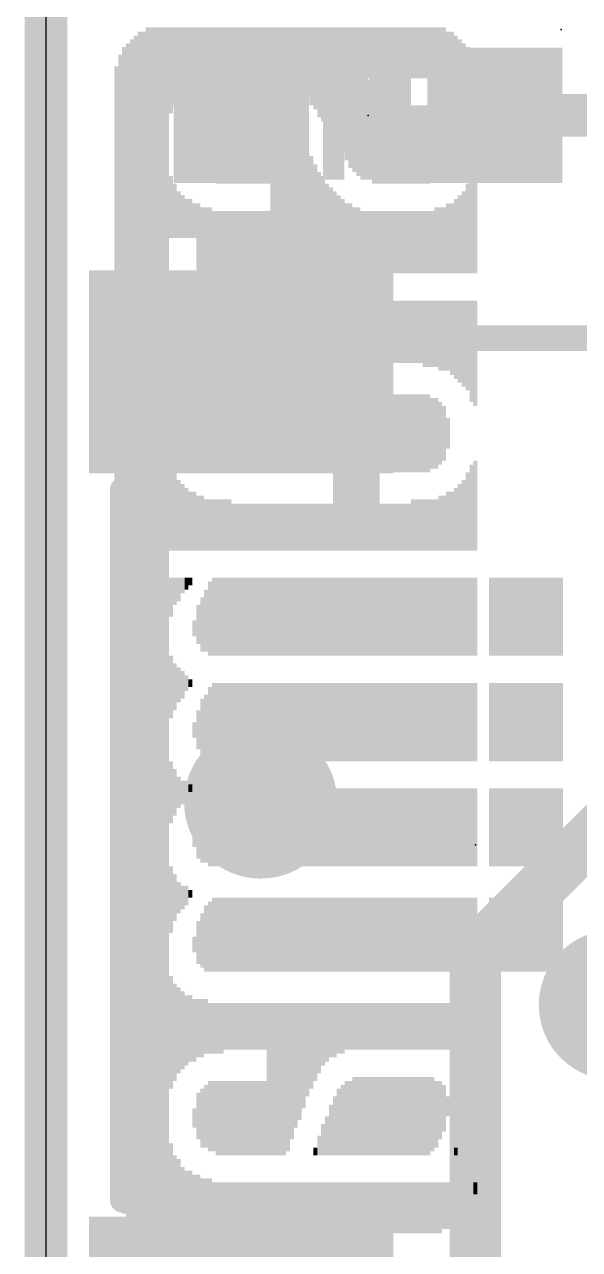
# Model space of a CAD drawing. Extents: x -0.1 to 34.1, y -8.2 to 23.
# Drawn here: x -0.13 to 3.16, y 9.04 to 16.29 of the extents above; entities that cross this region are included whole.
import ezdxf

# ---------------------------------------------------------------- set-up
doc = ezdxf.new("R2010")
doc.units = 0
for name, color, linetype in [('1', 12, 'CONTINUOUS'), ('16', 5, 'CONTINUOUS'), ('18', 110, 'CONTINUOUS'), ('20', 53, 'CONTINUOUS'), ('21', 40, 'CONTINUOUS'), ('22', 6, 'CONTINUOUS'), ('23', 40, 'CONTINUOUS'), ('24', 6, 'CONTINUOUS')]:
    doc.layers.add(name, color=color, linetype=linetype)

# ---------------------------------------------------------------- blocks, each defined once
blk = doc.blocks.new('RECT')
blk.add_solid([(-0.5, -0.5), (0.5, -0.5), (-0.5, 0.5), (0.5, 0.5)])
blk = doc.blocks.new('ROUNDV')
at = {"const_width": 0.5}
blk.add_lwpolyline([(0, -0.25, 1), (0, 0.25, 1), (0, -0.25)], format="xyb", dxfattribs=at)

msp = doc.modelspace()

# ---------------------------------------------------------------- linework, layer by layer
at = {"layer": '1'}
for points, const_width in [([(0, 0), (0, 22.86)], 0.254), ([(2.655, 15.748), (5.2099, 15.748)], 0.254), ([(2.54, 10.795), (3.675, 11.93)], 0.3048), ([(2.54, 7.747), (2.54, 10.795)], 0.3048)]:
    msp.add_lwpolyline(points, dxfattribs=dict(at, const_width=const_width))
for points, const_width in [([(2.655, 15.8115, 1), (2.655, 15.6845)], 0.127), ([(2.6162, 10.795, 1), (2.4638, 10.795)], 0.1524), ([(2.4861, 10.8489, 1), (2.5939, 10.7411)], 0.1524)]:
    msp.add_lwpolyline(points, format="xyb", dxfattribs=dict(at, const_width=const_width))
at = {"layer": '16', "const_width": 0.254}
msp.add_lwpolyline([(0, 0), (0, 22.86)], dxfattribs=at)
at = {"layer": '20'}
msp.add_line((0, 20.32), (0, 2.54), dxfattribs=at)
at = {"layer": '21', "const_width": 0.1524}
for points in [[(2.0828, 16.002), (1.7653, 15.748)], [(2.0828, 15.494), (2.0828, 16.002)], [(1.8923, 15.8496), (2.0828, 15.8496)], [(1.7653, 15.748), (2.0828, 15.494)], [(1.8288, 15.6972), (2.0828, 15.6972)], [(2.0193, 15.5448), (2.0828, 15.5448)], [(2.154, 14.43), (4.754, 14.43)], [(0.454, 13.53), (0.454, 9.33)]]:
    msp.add_lwpolyline(points, dxfattribs=at)
at = {"layer": '21', "const_width": 0.0762}
for points in [[(2.1209, 16.002, 1), (2.0447, 16.002)], [(2.1066, 15.9722, 1), (2.059, 16.0318)], [(1.8923, 15.8877, 1), (1.8923, 15.8115)], [(2.0828, 15.8115, 1), (2.0828, 15.8877)], [(1.7891, 15.7778, 1), (1.7415, 15.7182)], [(1.7415, 15.7778, 1), (1.7891, 15.7182)], [(1.8288, 15.7353, 1), (1.8288, 15.6591)], [(2.0828, 15.6591, 1), (2.0828, 15.7353)], [(2.0193, 15.5829, 1), (2.0193, 15.5067)], [(2.0828, 15.5067, 1), (2.0828, 15.5829)], [(2.0447, 15.494, 1), (2.1209, 15.494)], [(2.059, 15.4642, 1), (2.1066, 15.5238)], [(2.154, 14.4681, 1), (2.154, 14.3919)], [(0.4921, 13.53, 1), (0.4159, 13.53)], [(0.4159, 9.33, 1), (0.4921, 9.33)]]:
    msp.add_lwpolyline(points, format="xyb", dxfattribs=at)
at = {"layer": '23'}
for p in [(1.905, 15.748), (2.54, 11.43)]:
    msp.add_point(p, dxfattribs=at)
at = {"layer": '24'}
msp.add_point((3.048, 16.256), dxfattribs=at)

# ---------------------------------------------------------------- block references
at = {"layer": '1', "xscale": 0.8, "yscale": 0.8, "rotation": 90}
for p in [(1.155, 15.748), (2.655, 15.748)]:
    msp.add_blockref('RECT', p, dxfattribs=at)
at = {"layer": '1', "xscale": 1.8, "yscale": 1.2}
for p in [(1.154, 14.23), (1.154, 8.63)]:
    msp.add_blockref('RECT', p, dxfattribs=at)
at = {"layer": '18'}
for p, xscale, yscale in [((1.27, 11.684), 0.9064, 0.9064), ((1.27, 11.684), 0.9064, 0.9064), ((3.3598, 10.4832), 0.889, 0.889), ((3.3598, 10.4832), 0.889, 0.889)]:
    msp.add_blockref('ROUNDV', p, dxfattribs=dict(at, xscale=xscale, yscale=yscale))
at = {"layer": '21', "xscale": 0.762, "yscale": 0.127, "rotation": 90}
msp.add_blockref('RECT', (1.7018, 15.748), dxfattribs=at)
at = {"layer": '22', "rotation": 270}
for p, xscale, yscale in [((0.5541, 15.5283), 1.43, 0.0231), ((0.5772, 15.5283), 1.43, 0.0231), ((0.6003, 15.541), 1.4554, 0.0231), ((0.6234, 15.541), 1.4554, 0.0231), ((0.6466, 15.541), 1.4554, 0.0231), ((0.6697, 15.541), 1.4554, 0.0231), ((0.6928, 15.541), 1.4554, 0.0231), ((0.7159, 15.541), 1.4554, 0.0231), ((0.739, 16.0147), 0.508, 0.0231), ((0.762, 16.0376), 0.4623, 0.0229), ((0.785, 16.0604), 0.4166, 0.0231), ((0.8081, 16.0719), 0.3937, 0.0231), ((0.8312, 16.0833), 0.3708, 0.0231), ((0.8543, 16.0833), 0.3708, 0.0231), ((0.8774, 16.0947), 0.348, 0.0231), ((0.9006, 16.1061), 0.3251, 0.0231), ((0.9237, 16.1061), 0.3251, 0.0231), ((0.9468, 16.1061), 0.3251, 0.0231), ((0.9699, 16.1176), 0.3023, 0.0231), ((0.993, 16.1176), 0.3023, 0.0231), ((1.016, 16.1176), 0.3023, 0.0229), ((1.039, 16.1176), 0.3023, 0.0231), ((1.0621, 16.1176), 0.3023, 0.0231), ((1.0852, 16.1176), 0.3023, 0.0231), ((1.1083, 16.1176), 0.3023, 0.0231), ((1.1314, 16.1176), 0.3023, 0.0231), ((1.1546, 16.1176), 0.3023, 0.0231), ((1.1777, 16.1176), 0.3023, 0.0231), ((1.2008, 16.1176), 0.3023, 0.0231), ((1.2239, 16.1176), 0.3023, 0.0231), ((1.247, 16.1176), 0.3023, 0.0231), ((1.27, 16.1176), 0.3023, 0.0229), ((1.293, 16.1176), 0.3023, 0.0231), ((1.3161, 16.1176), 0.3023, 0.0231), ((1.3392, 16.1176), 0.3023, 0.0231), ((1.3623, 16.1176), 0.3023, 0.0231), ((1.3854, 16.1061), 0.3251, 0.0231), ((1.4086, 16.1061), 0.3251, 0.0231), ((1.4317, 16.1061), 0.3251, 0.0231), ((1.4548, 16.0947), 0.348, 0.0231), ((1.4779, 16.0833), 0.3708, 0.0231), ((1.501, 16.0833), 0.3708, 0.0231), ((1.524, 16.0719), 0.3937, 0.0229), ((1.547, 16.0604), 0.4166, 0.0231), ((1.5701, 16.0376), 0.4623, 0.0231), ((1.5932, 16.0261), 0.4851, 0.0231), ((1.6163, 16.002), 0.5334, 0.0231), ((1.6394, 15.9906), 0.5563, 0.0231), ((1.6626, 15.9677), 0.602, 0.0231), ((1.6857, 15.9449), 0.6477, 0.0231), ((1.7088, 15.9334), 0.6706, 0.0231), ((1.7319, 15.9106), 0.7163, 0.0231), ((1.755, 15.8991), 0.7391, 0.0231), ((1.778, 15.875), 0.7874, 0.0229), ((1.801, 15.8521), 0.8331, 0.0231), ((1.8241, 15.8407), 0.856, 0.0231), ((1.8472, 15.8293), 0.8788, 0.0231), ((1.8703, 15.8178), 0.9017, 0.0231), ((1.8934, 15.8178), 0.9017, 0.0231), ((1.9166, 16.1176), 0.3023, 0.0231), ((1.9397, 16.1176), 0.3023, 0.0231), ((1.9628, 16.1176), 0.3023, 0.0231), ((1.9859, 16.1176), 0.3023, 0.0231), ((2.009, 16.1176), 0.3023, 0.0231), ((2.032, 16.1176), 0.3023, 0.0229), ((2.055, 16.1176), 0.3023, 0.0231), ((2.0781, 16.1176), 0.3023, 0.0231), ((2.1012, 16.1176), 0.3023, 0.0231), ((2.1243, 16.1176), 0.3023, 0.0231), ((2.1474, 16.1176), 0.3023, 0.0231), ((2.1706, 16.1176), 0.3023, 0.0231), ((2.1937, 16.1176), 0.3023, 0.0231), ((2.2168, 16.1176), 0.3023, 0.0231), ((2.2399, 16.1176), 0.3023, 0.0231), ((2.263, 16.1176), 0.3023, 0.0231), ((2.286, 16.1176), 0.3023, 0.0229), ((2.309, 16.1061), 0.3251, 0.0231), ((2.3321, 16.1061), 0.3251, 0.0231), ((2.3552, 16.1061), 0.3251, 0.0231), ((2.3783, 16.082), 0.3226, 0.0231), ((2.4014, 16.082), 0.3226, 0.0231), ((0.485, 15.494), 1.3614, 0.0231), ((0.508, 15.5054), 1.3843, 0.0229), ((0.531, 15.5169), 1.4072, 0.0231), ((2.4246, 16.0592), 0.3226, 0.0231), ((2.4477, 16.0363), 0.3226, 0.0231), ((2.4708, 16.0134), 0.3226, 0.0231), ((0.4388, 15.4597), 1.2929, 0.0231), ((0.4619, 15.4826), 1.3386, 0.0231), ((2.4939, 15.9791), 0.3454, 0.0231), ((2.517, 15.9334), 0.3454, 0.0231), ((0.4157, 15.4254), 1.2243, 0.0231), ((2.54, 15.8979), 0.3251, 0.0229), ((0.993, 15.5867), 0.4394, 0.0231), ((1.016, 15.5753), 0.4623, 0.0229), ((1.039, 15.5753), 0.4623, 0.0231), ((1.0621, 15.5753), 0.4623, 0.0231), ((1.0852, 15.5753), 0.4623, 0.0231), ((1.1083, 15.5753), 0.4623, 0.0231), ((1.1314, 15.5753), 0.4623, 0.0231), ((1.1546, 15.5753), 0.4623, 0.0231), ((1.1777, 15.5753), 0.4623, 0.0231), ((1.2008, 15.5753), 0.4623, 0.0231), ((1.2239, 15.5753), 0.4623, 0.0231), ((1.247, 15.5753), 0.4623, 0.0231), ((1.27, 15.5753), 0.4623, 0.0229), ((1.293, 15.5753), 0.4623, 0.0231), ((1.3161, 15.5753), 0.4623, 0.0231), ((1.9166, 15.5867), 0.4394, 0.0231), ((1.9397, 15.5753), 0.4623, 0.0231), ((1.9628, 15.5753), 0.4623, 0.0231), ((1.9859, 15.5753), 0.4623, 0.0231), ((2.009, 15.5753), 0.4623, 0.0231), ((2.032, 15.5753), 0.4623, 0.0229), ((2.055, 15.5753), 0.4623, 0.0231), ((2.0781, 15.5753), 0.4623, 0.0231), ((2.1012, 15.5753), 0.4623, 0.0231), ((2.1243, 15.5753), 0.4623, 0.0231), ((2.1474, 15.5753), 0.4623, 0.0231), ((2.1706, 15.5753), 0.4623, 0.0231), ((2.1937, 15.5753), 0.4623, 0.0231), ((2.2168, 15.5753), 0.4623, 0.0231), ((2.2399, 15.5753), 0.4623, 0.0231), ((2.263, 15.5753), 0.4623, 0.0231), ((2.286, 15.5867), 0.4394, 0.0229), ((0.9006, 15.574), 0.3226, 0.0231), ((0.9237, 15.5753), 0.3708, 0.0231), ((0.9468, 15.5753), 0.4166, 0.0231), ((0.9699, 15.5753), 0.4166, 0.0231), ((1.3392, 15.2984), 0.9703, 0.0231), ((1.3623, 15.2984), 0.9703, 0.0231), ((1.3854, 15.287), 0.9474, 0.0231), ((1.4086, 15.2743), 0.922, 0.0231), ((2.309, 15.5753), 0.4166, 0.0231), ((2.3321, 15.5753), 0.3708, 0.0231), ((2.3552, 15.574), 0.3226, 0.0231), ((0.8774, 15.574), 0.1854, 0.0231), ((1.4317, 15.2629), 0.8992, 0.0231), ((1.4548, 15.2514), 0.8763, 0.0231), ((2.3783, 15.574), 0.2311, 0.0231), ((1.4779, 15.2286), 0.8306, 0.0231), ((1.501, 15.2057), 0.7849, 0.0231), ((1.524, 15.1943), 0.762, 0.0229), ((1.547, 15.1714), 0.7163, 0.0231), ((1.5701, 15.16), 0.6934, 0.0231), ((1.5932, 15.1359), 0.6452, 0.0231), ((0.739, 15.2057), 0.3683, 0.0231), ((1.6163, 15.113), 0.5994, 0.0231), ((1.6394, 15.1016), 0.5766, 0.0231), ((2.517, 15.1016), 0.5766, 0.0231), ((2.54, 15.113), 0.5994, 0.0229), ((0.762, 15.1829), 0.3226, 0.0229), ((0.785, 15.16), 0.2769, 0.0231), ((1.6626, 15.0787), 0.5309, 0.0231), ((1.6857, 15.0673), 0.508, 0.0231), ((1.7088, 15.0559), 0.4851, 0.0231), ((2.4708, 15.0559), 0.4851, 0.0231), ((2.4939, 15.0787), 0.5309, 0.0231), ((0.8081, 15.1486), 0.254, 0.0231), ((0.8312, 15.1371), 0.2311, 0.0231), ((0.8543, 15.1371), 0.2311, 0.0231), ((0.8774, 15.1244), 0.2057, 0.0231), ((0.9006, 15.0203), 0.414, 0.0231), ((1.7319, 15.0444), 0.4623, 0.0231), ((1.755, 15.033), 0.4394, 0.0231), ((1.778, 15.0203), 0.414, 0.0229), ((1.801, 15.0203), 0.414, 0.0231), ((2.3783, 15.0203), 0.414, 0.0231), ((2.4014, 15.0203), 0.414, 0.0231), ((2.4246, 15.033), 0.4394, 0.0231), ((2.4477, 15.0444), 0.4623, 0.0231), ((0.9237, 15.0089), 0.3912, 0.0231), ((0.9468, 15.0089), 0.3912, 0.0231), ((0.9699, 15.0089), 0.3912, 0.0231), ((0.993, 14.9974), 0.3683, 0.0231), ((1.016, 14.9974), 0.3683, 0.0229), ((1.039, 14.9974), 0.3683, 0.0231), ((1.0621, 14.9974), 0.3683, 0.0231), ((1.0852, 14.9974), 0.3683, 0.0231), ((1.1083, 14.9974), 0.3683, 0.0231), ((1.1314, 14.9974), 0.3683, 0.0231), ((1.1546, 14.9974), 0.3683, 0.0231), ((1.1777, 14.9974), 0.3683, 0.0231), ((1.2008, 14.9974), 0.3683, 0.0231), ((1.2239, 14.9974), 0.3683, 0.0231), ((1.247, 14.9974), 0.3683, 0.0231), ((1.27, 14.9974), 0.3683, 0.0229), ((1.293, 14.9974), 0.3683, 0.0231), ((1.3161, 14.9974), 0.3683, 0.0231), ((1.8241, 15.0089), 0.3912, 0.0231), ((1.8472, 15.0089), 0.3912, 0.0231), ((1.8703, 14.9974), 0.3683, 0.0231), ((1.8934, 14.9974), 0.3683, 0.0231), ((1.9166, 14.9974), 0.3683, 0.0231), ((1.9397, 14.9974), 0.3683, 0.0231), ((1.9628, 14.9974), 0.3683, 0.0231), ((1.9859, 14.9974), 0.3683, 0.0231), ((2.009, 14.9974), 0.3683, 0.0231), ((2.032, 14.9974), 0.3683, 0.0229), ((2.055, 14.9974), 0.3683, 0.0231), ((2.0781, 14.9974), 0.3683, 0.0231), ((2.1012, 14.9974), 0.3683, 0.0231), ((2.1243, 14.9974), 0.3683, 0.0231), ((2.1474, 14.9974), 0.3683, 0.0231), ((2.1706, 14.9974), 0.3683, 0.0231), ((2.1937, 14.9974), 0.3683, 0.0231), ((2.2168, 14.9974), 0.3683, 0.0231), ((2.2399, 14.9974), 0.3683, 0.0231), ((2.263, 14.9974), 0.3683, 0.0231), ((2.286, 14.9974), 0.3683, 0.0229), ((2.309, 15.0089), 0.3912, 0.0231), ((2.3321, 15.0089), 0.3912, 0.0231), ((2.3552, 15.0089), 0.3912, 0.0231), ((0.4157, 12.0066), 5.2883, 0.0231), ((0.4388, 11.9723), 5.3569, 0.0231), ((0.4619, 11.9494), 5.4026, 0.0231), ((0.485, 11.938), 5.4254, 0.0231), ((0.508, 11.9266), 5.4483, 0.0229), ((0.531, 11.9151), 5.4712, 0.0231), ((0.5541, 11.9151), 5.4712, 0.0231), ((0.5772, 11.9037), 5.494, 0.0231), ((0.6003, 11.9037), 5.494, 0.0231), ((0.6234, 11.891), 5.5194, 0.0231), ((0.6466, 11.891), 5.5194, 0.0231), ((0.6697, 11.891), 5.5194, 0.0231), ((0.6928, 11.891), 5.5194, 0.0231), ((0.7159, 11.891), 5.5194, 0.0231), ((0.9006, 14.4437), 0.414, 0.0231), ((0.9237, 14.4437), 0.414, 0.0231), ((0.9468, 14.4551), 0.3912, 0.0231), ((0.9699, 14.4551), 0.3912, 0.0231), ((0.993, 14.4551), 0.3912, 0.0231), ((1.016, 14.4551), 0.3912, 0.0229), ((1.039, 14.4666), 0.3683, 0.0231), ((1.0621, 14.4666), 0.3683, 0.0231), ((1.0852, 14.4666), 0.3683, 0.0231), ((1.1083, 14.4666), 0.3683, 0.0231), ((1.1314, 14.4666), 0.3683, 0.0231), ((1.1546, 14.4666), 0.3683, 0.0231), ((1.1777, 14.4666), 0.3683, 0.0231), ((1.2008, 14.4666), 0.3683, 0.0231), ((1.2239, 14.4666), 0.3683, 0.0231), ((1.247, 14.4666), 0.3683, 0.0231), ((1.27, 14.4666), 0.3683, 0.0229), ((1.293, 14.4666), 0.3683, 0.0231), ((1.3161, 14.4666), 0.3683, 0.0231), ((1.3392, 14.4666), 0.3683, 0.0231), ((1.3623, 14.4666), 0.3683, 0.0231), ((1.3854, 14.4666), 0.3683, 0.0231), ((1.4086, 14.4666), 0.3683, 0.0231), ((1.4317, 14.4666), 0.3683, 0.0231), ((1.4548, 14.4666), 0.3683, 0.0231), ((1.4779, 14.4666), 0.3683, 0.0231), ((1.501, 14.4666), 0.3683, 0.0231), ((1.524, 14.4666), 0.3683, 0.0229), ((1.547, 14.4666), 0.3683, 0.0231), ((1.5701, 14.4666), 0.3683, 0.0231), ((1.5932, 14.4666), 0.3683, 0.0231), ((1.6163, 14.4666), 0.3683, 0.0231), ((1.6394, 14.4666), 0.3683, 0.0231), ((1.6626, 14.4666), 0.3683, 0.0231), ((1.6857, 14.4666), 0.3683, 0.0231), ((1.7088, 14.4666), 0.3683, 0.0231), ((1.7319, 14.4666), 0.3683, 0.0231), ((1.755, 14.4666), 0.3683, 0.0231), ((1.778, 14.4666), 0.3683, 0.0229), ((1.801, 14.4666), 0.3683, 0.0231), ((1.8241, 14.4666), 0.3683, 0.0231), ((1.8472, 14.4666), 0.3683, 0.0231), ((1.8703, 14.4666), 0.3683, 0.0231), ((1.8934, 14.4666), 0.3683, 0.0231), ((1.9166, 14.4666), 0.3683, 0.0231), ((1.9397, 14.4666), 0.3683, 0.0231), ((1.9628, 14.4666), 0.3683, 0.0231), ((1.9859, 14.4666), 0.3683, 0.0231), ((2.009, 14.4666), 0.3683, 0.0231), ((2.032, 14.4666), 0.3683, 0.0229), ((2.055, 14.4666), 0.3683, 0.0231), ((2.0781, 14.4666), 0.3683, 0.0231), ((2.1012, 14.4666), 0.3683, 0.0231), ((2.1243, 14.4666), 0.3683, 0.0231), ((2.1474, 14.4666), 0.3683, 0.0231), ((2.1706, 14.4666), 0.3683, 0.0231), ((2.1937, 14.4666), 0.3683, 0.0231), ((2.2168, 14.4666), 0.3683, 0.0231), ((2.2399, 14.4551), 0.3912, 0.0231), ((2.263, 14.4551), 0.3912, 0.0231), ((2.286, 14.4551), 0.3912, 0.0229), ((2.309, 14.4551), 0.3912, 0.0231), ((2.3321, 14.4437), 0.414, 0.0231), ((2.3552, 14.4437), 0.414, 0.0231), ((2.3783, 14.4437), 0.414, 0.0231), ((2.4014, 14.431), 0.4394, 0.0231), ((2.4246, 14.4196), 0.4623, 0.0231), ((2.4477, 14.4082), 0.4851, 0.0231), ((2.4708, 14.3967), 0.508, 0.0231), ((2.4939, 14.3853), 0.5309, 0.0231), ((2.517, 14.351), 0.5994, 0.0231), ((2.54, 14.3396), 0.6223, 0.0229), ((0.739, 14.2469), 0.3912, 0.0231), ((0.762, 14.2697), 0.3454, 0.0229), ((0.785, 14.2926), 0.2997, 0.0231), ((0.8081, 14.304), 0.2769, 0.0231), ((0.8312, 14.3154), 0.254, 0.0231), ((0.8543, 14.3269), 0.2311, 0.0231), ((0.8774, 14.3269), 0.2311, 0.0231), ((0.9468, 13.8659), 0.4166, 0.0231), ((0.9699, 13.8659), 0.4166, 0.0231), ((0.993, 13.8773), 0.4394, 0.0231), ((1.016, 13.8659), 0.4623, 0.0229), ((1.039, 13.8659), 0.4623, 0.0231), ((1.0621, 13.8659), 0.4623, 0.0231), ((1.0852, 13.8659), 0.4623, 0.0231), ((1.1083, 13.8659), 0.4623, 0.0231), ((1.1314, 13.8659), 0.4623, 0.0231), ((1.1546, 13.8659), 0.4623, 0.0231), ((1.1777, 13.8659), 0.4623, 0.0231), ((1.2008, 13.8659), 0.4623, 0.0231), ((1.2239, 13.8659), 0.4623, 0.0231), ((1.247, 13.8659), 0.4623, 0.0231), ((1.27, 13.8659), 0.4623, 0.0229), ((1.293, 13.8659), 0.4623, 0.0231), ((1.3161, 13.8659), 0.4623, 0.0231), ((1.3392, 13.8659), 0.4623, 0.0231), ((1.3623, 13.8659), 0.4623, 0.0231), ((1.3854, 13.8659), 0.4623, 0.0231), ((1.4086, 13.8659), 0.4623, 0.0231), ((1.4317, 13.8659), 0.4623, 0.0231), ((1.4548, 13.8659), 0.4623, 0.0231), ((1.4779, 13.8659), 0.4623, 0.0231), ((1.501, 13.8659), 0.4623, 0.0231), ((1.524, 13.8659), 0.4623, 0.0229), ((1.7088, 13.6347), 0.9246, 0.0231), ((1.7319, 13.6347), 0.9246, 0.0231), ((1.755, 13.6347), 0.9246, 0.0231), ((1.778, 13.6347), 0.9246, 0.0229), ((1.801, 13.6347), 0.9246, 0.0231), ((1.8241, 13.6347), 0.9246, 0.0231), ((1.8472, 13.6347), 0.9246, 0.0231), ((1.8703, 13.6347), 0.9246, 0.0231), ((1.8934, 13.6347), 0.9246, 0.0231), ((1.9166, 13.6347), 0.9246, 0.0231), ((1.9397, 13.6347), 0.9246, 0.0231), ((1.9628, 13.6347), 0.9246, 0.0231), ((1.9859, 13.8659), 0.4623, 0.0231), ((2.009, 13.8659), 0.4623, 0.0231), ((2.032, 13.8659), 0.4623, 0.0229), ((2.055, 13.8659), 0.4623, 0.0231), ((2.0781, 13.8659), 0.4623, 0.0231), ((2.1012, 13.8659), 0.4623, 0.0231), ((2.1243, 13.8659), 0.4623, 0.0231), ((2.1474, 13.8659), 0.4623, 0.0231), ((2.1706, 13.8659), 0.4623, 0.0231), ((2.1937, 13.8659), 0.4623, 0.0231), ((2.2168, 13.8659), 0.4623, 0.0231), ((2.2399, 13.8659), 0.4623, 0.0231), ((2.263, 13.8659), 0.4623, 0.0231), ((2.286, 13.8659), 0.4166, 0.0229), ((2.309, 13.8659), 0.4166, 0.0231), ((0.9006, 13.8671), 0.2769, 0.0231), ((0.9237, 13.8659), 0.3708, 0.0231), ((2.3321, 13.8659), 0.3708, 0.0231), ((2.3552, 13.8659), 0.3251, 0.0231), ((0.8774, 13.8659), 0.1372, 0.0231), ((2.3783, 13.8659), 0.1829, 0.0231), ((0.739, 13.4379), 0.5309, 0.0231), ((2.54, 13.4379), 0.5309, 0.0229), ((0.762, 13.4036), 0.4623, 0.0229), ((2.4939, 13.4036), 0.4623, 0.0231), ((2.517, 13.4264), 0.508, 0.0231), ((0.785, 13.3807), 0.4166, 0.0231), ((0.8081, 13.3693), 0.3937, 0.0231), ((2.4477, 13.3693), 0.3937, 0.0231), ((2.4708, 13.3807), 0.4166, 0.0231), ((0.8312, 13.3579), 0.3708, 0.0231), ((0.8543, 13.3464), 0.348, 0.0231), ((0.8774, 13.3464), 0.348, 0.0231), ((0.9006, 13.335), 0.3251, 0.0231), ((0.9237, 13.335), 0.3251, 0.0231), ((2.3321, 13.335), 0.3251, 0.0231), ((2.3552, 13.335), 0.3251, 0.0231), ((2.3783, 13.3464), 0.348, 0.0231), ((2.4014, 13.3464), 0.348, 0.0231), ((2.4246, 13.3579), 0.3708, 0.0231), ((0.9468, 13.3236), 0.3023, 0.0231), ((0.9699, 13.3236), 0.3023, 0.0231), ((0.993, 13.3236), 0.3023, 0.0231), ((1.016, 13.3236), 0.3023, 0.0229), ((1.039, 13.3236), 0.3023, 0.0231), ((1.0621, 13.3236), 0.3023, 0.0231), ((1.0852, 13.3236), 0.3023, 0.0231), ((1.1083, 13.3109), 0.2769, 0.0231), ((1.1314, 13.3109), 0.2769, 0.0231), ((1.1546, 13.3109), 0.2769, 0.0231), ((1.1777, 13.3109), 0.2769, 0.0231), ((1.2008, 13.3109), 0.2769, 0.0231), ((1.2239, 13.3109), 0.2769, 0.0231), ((1.247, 13.3109), 0.2769, 0.0231), ((1.27, 13.3109), 0.2769, 0.0229), ((1.293, 13.3109), 0.2769, 0.0231), ((1.3161, 13.3109), 0.2769, 0.0231), ((1.3392, 13.3109), 0.2769, 0.0231), ((1.3623, 13.3109), 0.2769, 0.0231), ((1.3854, 13.3109), 0.2769, 0.0231), ((1.4086, 13.3109), 0.2769, 0.0231), ((1.4317, 13.3109), 0.2769, 0.0231), ((1.4548, 13.3109), 0.2769, 0.0231), ((1.4779, 13.3109), 0.2769, 0.0231), ((1.501, 13.3109), 0.2769, 0.0231), ((1.524, 13.3109), 0.2769, 0.0229), ((1.547, 13.3109), 0.2769, 0.0231), ((1.5701, 13.3109), 0.2769, 0.0231), ((1.5932, 13.3109), 0.2769, 0.0231), ((1.6163, 13.3109), 0.2769, 0.0231), ((1.6394, 13.3109), 0.2769, 0.0231), ((1.6626, 13.3109), 0.2769, 0.0231), ((1.6857, 13.3109), 0.2769, 0.0231), ((1.9859, 13.3109), 0.2769, 0.0231), ((2.009, 13.3109), 0.2769, 0.0231), ((2.032, 13.3109), 0.2769, 0.0229), ((2.055, 13.3109), 0.2769, 0.0231), ((2.0781, 13.3109), 0.2769, 0.0231), ((2.1012, 13.3109), 0.2769, 0.0231), ((2.1243, 13.3109), 0.2769, 0.0231), ((2.1474, 13.3109), 0.2769, 0.0231), ((2.1706, 13.3236), 0.3023, 0.0231), ((2.1937, 13.3236), 0.3023, 0.0231), ((2.2168, 13.3236), 0.3023, 0.0231), ((2.2399, 13.3236), 0.3023, 0.0231), ((2.263, 13.3236), 0.3023, 0.0231), ((2.286, 13.3236), 0.3023, 0.0229), ((2.309, 13.3236), 0.3023, 0.0231), ((0.739, 12.8969), 0.2311, 0.0231), ((0.762, 12.9311), 0.1626, 0.0229), ((0.785, 12.9426), 0.1397, 0.0231), ((0.8081, 12.9654), 0.094, 0.0231), ((0.8312, 12.9769), 0.0711, 0.0231), ((0.8543, 12.9896), 0.0457, 0.0231), ((0.9699, 12.7698), 0.4394, 0.0231), ((0.993, 12.7813), 0.4623, 0.0231), ((1.016, 12.7813), 0.4623, 0.0229), ((1.039, 12.7813), 0.4623, 0.0231), ((1.0621, 12.7813), 0.4623, 0.0231), ((1.0852, 12.7813), 0.4623, 0.0231), ((1.1083, 12.7813), 0.4623, 0.0231), ((1.1314, 12.7813), 0.4623, 0.0231), ((1.1546, 12.7813), 0.4623, 0.0231), ((1.1777, 12.7813), 0.4623, 0.0231), ((1.2008, 12.7813), 0.4623, 0.0231), ((1.2239, 12.7813), 0.4623, 0.0231), ((1.247, 12.7813), 0.4623, 0.0231), ((1.27, 12.7813), 0.4623, 0.0229), ((1.293, 12.7813), 0.4623, 0.0231), ((1.3161, 12.7813), 0.4623, 0.0231), ((1.3392, 12.7813), 0.4623, 0.0231), ((1.3623, 12.7813), 0.4623, 0.0231), ((1.3854, 12.7813), 0.4623, 0.0231), ((1.4086, 12.7813), 0.4623, 0.0231), ((1.4317, 12.7813), 0.4623, 0.0231), ((1.4548, 12.7813), 0.4623, 0.0231), ((1.4779, 12.7813), 0.4623, 0.0231), ((1.501, 12.7813), 0.4623, 0.0231), ((1.524, 12.7813), 0.4623, 0.0229), ((1.547, 12.7813), 0.4623, 0.0231), ((1.5701, 12.7813), 0.4623, 0.0231), ((1.5932, 12.7813), 0.4623, 0.0231), ((1.6163, 12.7813), 0.4623, 0.0231), ((1.6394, 12.7813), 0.4623, 0.0231), ((1.6626, 12.7813), 0.4623, 0.0231), ((1.6857, 12.7813), 0.4623, 0.0231), ((1.7088, 12.7813), 0.4623, 0.0231), ((1.7319, 12.7813), 0.4623, 0.0231), ((1.755, 12.7813), 0.4623, 0.0231), ((1.778, 12.7813), 0.4623, 0.0229), ((1.801, 12.7813), 0.4623, 0.0231), ((1.8241, 12.7813), 0.4623, 0.0231), ((1.8472, 12.7813), 0.4623, 0.0231), ((1.8703, 12.7813), 0.4623, 0.0231), ((1.8934, 12.7813), 0.4623, 0.0231), ((1.9166, 12.7813), 0.4623, 0.0231), ((1.9397, 12.7813), 0.4623, 0.0231), ((1.9628, 12.7813), 0.4623, 0.0231), ((1.9859, 12.7813), 0.4623, 0.0231), ((2.009, 12.7813), 0.4623, 0.0231), ((2.032, 12.7813), 0.4623, 0.0229), ((2.055, 12.7813), 0.4623, 0.0231), ((2.0781, 12.7813), 0.4623, 0.0231), ((2.1012, 12.7813), 0.4623, 0.0231), ((2.1243, 12.7813), 0.4623, 0.0231), ((2.1474, 12.7813), 0.4623, 0.0231), ((2.1706, 12.7813), 0.4623, 0.0231), ((2.1937, 12.7813), 0.4623, 0.0231), ((2.2168, 12.7813), 0.4623, 0.0231), ((2.2399, 12.7813), 0.4623, 0.0231), ((2.263, 12.7813), 0.4623, 0.0231), ((2.286, 12.7813), 0.4623, 0.0229), ((2.309, 12.7813), 0.4623, 0.0231), ((2.3321, 12.7813), 0.4623, 0.0231), ((2.3552, 12.7813), 0.4623, 0.0231), ((2.3783, 12.7813), 0.4623, 0.0231), ((2.4014, 12.7813), 0.4623, 0.0231), ((2.4246, 12.7813), 0.4623, 0.0231), ((2.4477, 12.7813), 0.4623, 0.0231), ((2.4708, 12.7813), 0.4623, 0.0231), ((2.4939, 12.7813), 0.4623, 0.0231), ((2.517, 12.7813), 0.4623, 0.0231), ((2.54, 12.7813), 0.4623, 0.0229), ((2.6323, 12.7813), 0.4623, 0.0231), ((2.6554, 12.7813), 0.4623, 0.0231), ((2.6786, 12.7813), 0.4623, 0.0231), ((2.7017, 12.7813), 0.4623, 0.0231), ((2.7248, 12.7813), 0.4623, 0.0231), ((2.7479, 12.7813), 0.4623, 0.0231), ((2.771, 12.7813), 0.4623, 0.0231), ((2.794, 12.7813), 0.4623, 0.0229), ((2.817, 12.7813), 0.4623, 0.0231), ((2.8401, 12.7813), 0.4623, 0.0231), ((2.8632, 12.7813), 0.4623, 0.0231), ((2.8863, 12.7813), 0.4623, 0.0231), ((2.9094, 12.7813), 0.4623, 0.0231), ((2.9326, 12.7813), 0.4623, 0.0231), ((2.9557, 12.7813), 0.4623, 0.0231), ((2.9788, 12.7813), 0.4623, 0.0231), ((3.0019, 12.7813), 0.4623, 0.0231), ((3.025, 12.7813), 0.4623, 0.0231), ((3.048, 12.7813), 0.4623, 0.0229), ((0.9468, 12.7572), 0.3683, 0.0231), ((0.9006, 12.7343), 0.2311, 0.0231), ((0.9237, 12.7343), 0.3226, 0.0231), ((0.8774, 12.7114), 0.094, 0.0231), ((0.739, 12.3647), 0.3708, 0.0231), ((0.762, 12.366), 0.2769, 0.0229), ((0.785, 12.3774), 0.2083, 0.0231), ((0.8081, 12.3774), 0.1626, 0.0231), ((0.8312, 12.3876), 0.0914, 0.0231), ((0.8543, 12.3876), 0.0457, 0.0231), ((0.9699, 12.145), 0.4394, 0.0231), ((0.993, 12.1564), 0.4623, 0.0231), ((1.016, 12.1564), 0.4623, 0.0229), ((1.039, 12.1564), 0.4623, 0.0231), ((1.0621, 12.1564), 0.4623, 0.0231), ((1.0852, 12.1564), 0.4623, 0.0231), ((1.1083, 12.1564), 0.4623, 0.0231), ((1.1314, 12.1564), 0.4623, 0.0231), ((1.1546, 12.1564), 0.4623, 0.0231), ((1.1777, 12.1564), 0.4623, 0.0231), ((1.2008, 12.1564), 0.4623, 0.0231), ((1.2239, 12.1564), 0.4623, 0.0231), ((1.247, 12.1564), 0.4623, 0.0231), ((1.27, 12.1564), 0.4623, 0.0229), ((1.293, 12.1564), 0.4623, 0.0231), ((1.3161, 12.1564), 0.4623, 0.0231), ((1.3392, 12.1564), 0.4623, 0.0231), ((1.3623, 12.1564), 0.4623, 0.0231), ((1.3854, 12.1564), 0.4623, 0.0231), ((1.4086, 12.1564), 0.4623, 0.0231), ((1.4317, 12.1564), 0.4623, 0.0231), ((1.4548, 12.1564), 0.4623, 0.0231), ((1.4779, 12.1564), 0.4623, 0.0231), ((1.501, 12.1564), 0.4623, 0.0231), ((1.524, 12.1564), 0.4623, 0.0229), ((1.547, 12.1564), 0.4623, 0.0231), ((1.5701, 12.1564), 0.4623, 0.0231), ((1.5932, 12.1564), 0.4623, 0.0231), ((1.6163, 12.1564), 0.4623, 0.0231), ((1.6394, 12.1564), 0.4623, 0.0231), ((1.6626, 12.1564), 0.4623, 0.0231), ((1.6857, 12.1564), 0.4623, 0.0231), ((1.7088, 12.1564), 0.4623, 0.0231), ((1.7319, 12.1564), 0.4623, 0.0231), ((1.755, 12.1564), 0.4623, 0.0231), ((1.778, 12.1564), 0.4623, 0.0229), ((1.801, 12.1564), 0.4623, 0.0231), ((1.8241, 12.1564), 0.4623, 0.0231), ((1.8472, 12.1564), 0.4623, 0.0231), ((1.8703, 12.1564), 0.4623, 0.0231), ((1.8934, 12.1564), 0.4623, 0.0231), ((1.9166, 12.1564), 0.4623, 0.0231), ((1.9397, 12.1564), 0.4623, 0.0231), ((1.9628, 12.1564), 0.4623, 0.0231), ((1.9859, 12.1564), 0.4623, 0.0231), ((2.009, 12.1564), 0.4623, 0.0231), ((2.032, 12.1564), 0.4623, 0.0229), ((2.055, 12.1564), 0.4623, 0.0231), ((2.0781, 12.1564), 0.4623, 0.0231), ((2.1012, 12.1564), 0.4623, 0.0231), ((2.1243, 12.1564), 0.4623, 0.0231), ((2.1474, 12.1564), 0.4623, 0.0231), ((2.1706, 12.1564), 0.4623, 0.0231), ((2.1937, 12.1564), 0.4623, 0.0231), ((2.2168, 12.1564), 0.4623, 0.0231), ((2.2399, 12.1564), 0.4623, 0.0231), ((2.263, 12.1564), 0.4623, 0.0231), ((2.286, 12.1564), 0.4623, 0.0229), ((2.309, 12.1564), 0.4623, 0.0231), ((2.3321, 12.1564), 0.4623, 0.0231), ((2.3552, 12.1564), 0.4623, 0.0231), ((2.3783, 12.1564), 0.4623, 0.0231), ((2.4014, 12.1564), 0.4623, 0.0231), ((2.4246, 12.1564), 0.4623, 0.0231), ((2.4477, 12.1564), 0.4623, 0.0231), ((2.4708, 12.1564), 0.4623, 0.0231), ((2.4939, 12.1564), 0.4623, 0.0231), ((2.517, 12.1564), 0.4623, 0.0231), ((2.54, 12.1564), 0.4623, 0.0229), ((2.6323, 12.1564), 0.4623, 0.0231), ((2.6554, 12.1564), 0.4623, 0.0231), ((2.6786, 12.1564), 0.4623, 0.0231), ((2.7017, 12.1564), 0.4623, 0.0231), ((2.7248, 12.1564), 0.4623, 0.0231), ((2.7479, 12.1564), 0.4623, 0.0231), ((2.771, 12.1564), 0.4623, 0.0231), ((2.794, 12.1564), 0.4623, 0.0229), ((2.817, 12.1564), 0.4623, 0.0231), ((2.8401, 12.1564), 0.4623, 0.0231), ((2.8632, 12.1564), 0.4623, 0.0231), ((2.8863, 12.1564), 0.4623, 0.0231), ((2.9094, 12.1564), 0.4623, 0.0231), ((2.9326, 12.1564), 0.4623, 0.0231), ((2.9557, 12.1564), 0.4623, 0.0231), ((2.9788, 12.1564), 0.4623, 0.0231), ((3.0019, 12.1564), 0.4623, 0.0231), ((3.025, 12.1564), 0.4623, 0.0231), ((3.048, 12.1564), 0.4623, 0.0229), ((0.9237, 12.1234), 0.3454, 0.0231), ((0.9468, 12.1349), 0.3683, 0.0231), ((0.9006, 12.112), 0.2311, 0.0231), ((0.8774, 12.1107), 0.0914, 0.0231), ((0.739, 11.7412), 0.3683, 0.0231), ((0.762, 11.7412), 0.2769, 0.0229), ((0.785, 11.7412), 0.1854, 0.0231), ((0.8081, 11.7412), 0.1397, 0.0231), ((0.8312, 11.7653), 0.0914, 0.0231), ((0.8543, 11.7653), 0.0457, 0.0231), ((0.993, 11.5341), 0.4623, 0.0231), ((1.016, 11.5341), 0.4623, 0.0229), ((1.039, 11.5341), 0.4623, 0.0231), ((1.0621, 11.5341), 0.4623, 0.0231), ((1.0852, 11.5341), 0.4623, 0.0231), ((1.1083, 11.5341), 0.4623, 0.0231), ((1.1314, 11.5341), 0.4623, 0.0231), ((1.1546, 11.5341), 0.4623, 0.0231), ((1.1777, 11.5341), 0.4623, 0.0231), ((1.2008, 11.5341), 0.4623, 0.0231), ((1.2239, 11.5341), 0.4623, 0.0231), ((1.247, 11.5341), 0.4623, 0.0231), ((1.27, 11.5341), 0.4623, 0.0229), ((1.293, 11.5341), 0.4623, 0.0231), ((1.3161, 11.5341), 0.4623, 0.0231), ((1.3392, 11.5341), 0.4623, 0.0231), ((1.3623, 11.5341), 0.4623, 0.0231), ((1.3854, 11.5341), 0.4623, 0.0231), ((1.4086, 11.5341), 0.4623, 0.0231), ((1.4317, 11.5341), 0.4623, 0.0231), ((1.4548, 11.5341), 0.4623, 0.0231), ((1.4779, 11.5341), 0.4623, 0.0231), ((1.501, 11.5341), 0.4623, 0.0231), ((1.524, 11.5341), 0.4623, 0.0229), ((1.547, 11.5341), 0.4623, 0.0231), ((1.5701, 11.5341), 0.4623, 0.0231), ((1.5932, 11.5341), 0.4623, 0.0231), ((1.6163, 11.5341), 0.4623, 0.0231), ((1.6394, 11.5341), 0.4623, 0.0231), ((1.6626, 11.5341), 0.4623, 0.0231), ((1.6857, 11.5341), 0.4623, 0.0231), ((1.7088, 11.5341), 0.4623, 0.0231), ((1.7319, 11.5341), 0.4623, 0.0231), ((1.755, 11.5341), 0.4623, 0.0231), ((1.778, 11.5341), 0.4623, 0.0229), ((1.801, 11.5341), 0.4623, 0.0231), ((1.8241, 11.5341), 0.4623, 0.0231), ((1.8472, 11.5341), 0.4623, 0.0231), ((1.8703, 11.5341), 0.4623, 0.0231), ((1.8934, 11.5341), 0.4623, 0.0231), ((1.9166, 11.5341), 0.4623, 0.0231), ((1.9397, 11.5341), 0.4623, 0.0231), ((1.9628, 11.5341), 0.4623, 0.0231), ((1.9859, 11.5341), 0.4623, 0.0231), ((2.009, 11.5341), 0.4623, 0.0231), ((2.032, 11.5341), 0.4623, 0.0229), ((2.055, 11.5341), 0.4623, 0.0231), ((2.0781, 11.5341), 0.4623, 0.0231), ((2.1012, 11.5341), 0.4623, 0.0231), ((2.1243, 11.5341), 0.4623, 0.0231), ((2.1474, 11.5341), 0.4623, 0.0231), ((2.1706, 11.5341), 0.4623, 0.0231), ((2.1937, 11.5341), 0.4623, 0.0231), ((2.2168, 11.5341), 0.4623, 0.0231), ((2.2399, 11.5341), 0.4623, 0.0231), ((2.263, 11.5341), 0.4623, 0.0231), ((2.286, 11.5341), 0.4623, 0.0229), ((2.309, 11.5341), 0.4623, 0.0231), ((2.3321, 11.5341), 0.4623, 0.0231), ((2.3552, 11.5341), 0.4623, 0.0231), ((2.3783, 11.5341), 0.4623, 0.0231), ((2.4014, 11.5341), 0.4623, 0.0231), ((2.4246, 11.5341), 0.4623, 0.0231), ((2.4477, 11.5341), 0.4623, 0.0231), ((2.4708, 11.5341), 0.4623, 0.0231), ((2.4939, 11.5341), 0.4623, 0.0231), ((2.517, 11.5341), 0.4623, 0.0231), ((2.54, 11.5341), 0.4623, 0.0229), ((2.6323, 11.5341), 0.4623, 0.0231), ((2.6554, 11.5341), 0.4623, 0.0231), ((2.6786, 11.5341), 0.4623, 0.0231), ((2.7017, 11.5341), 0.4623, 0.0231), ((2.7248, 11.5341), 0.4623, 0.0231), ((2.7479, 11.5341), 0.4623, 0.0231), ((2.771, 11.5341), 0.4623, 0.0231), ((2.794, 11.5341), 0.4623, 0.0229), ((2.817, 11.5341), 0.4623, 0.0231), ((2.8401, 11.5341), 0.4623, 0.0231), ((2.8632, 11.5341), 0.4623, 0.0231), ((2.8863, 11.5341), 0.4623, 0.0231), ((2.9094, 11.5341), 0.4623, 0.0231), ((2.9326, 11.5341), 0.4623, 0.0231), ((2.9557, 11.5341), 0.4623, 0.0231), ((2.9788, 11.5341), 0.4623, 0.0231), ((3.0019, 11.5341), 0.4623, 0.0231), ((3.025, 11.5341), 0.4623, 0.0231), ((3.048, 11.5341), 0.4623, 0.0229), ((0.9468, 11.5113), 0.3708, 0.0231), ((0.9699, 11.5227), 0.4394, 0.0231), ((0.9006, 11.4757), 0.254, 0.0231), ((0.9237, 11.4871), 0.3226, 0.0231), ((0.8774, 11.4643), 0.094, 0.0231), ((0.739, 11.1062), 0.3937, 0.0231), ((0.762, 11.1189), 0.2769, 0.0229), ((0.785, 11.1189), 0.1854, 0.0231), ((0.8081, 11.1189), 0.1397, 0.0231), ((0.8312, 11.1303), 0.1168, 0.0231), ((0.8543, 11.1404), 0.0457, 0.0231), ((0.9699, 10.8877), 0.414, 0.0231), ((0.993, 10.8991), 0.4369, 0.0231), ((1.016, 10.8991), 0.4369, 0.0229), ((1.039, 10.8991), 0.4369, 0.0231), ((1.0621, 10.8991), 0.4369, 0.0231), ((1.0852, 10.8991), 0.4369, 0.0231), ((1.1083, 10.8991), 0.4369, 0.0231), ((1.1314, 10.8991), 0.4369, 0.0231), ((1.1546, 10.8991), 0.4369, 0.0231), ((1.1777, 10.8991), 0.4369, 0.0231), ((1.2008, 10.8991), 0.4369, 0.0231), ((1.2239, 10.8991), 0.4369, 0.0231), ((1.247, 10.8991), 0.4369, 0.0231), ((1.27, 10.8991), 0.4369, 0.0229), ((1.293, 10.8991), 0.4369, 0.0231), ((1.3161, 10.8991), 0.4369, 0.0231), ((1.3392, 10.8991), 0.4369, 0.0231), ((1.3623, 10.8991), 0.4369, 0.0231), ((1.3854, 10.8991), 0.4369, 0.0231), ((1.4086, 10.8991), 0.4369, 0.0231), ((1.4317, 10.8991), 0.4369, 0.0231), ((1.4548, 10.8991), 0.4369, 0.0231), ((1.4779, 10.8991), 0.4369, 0.0231), ((1.501, 10.8991), 0.4369, 0.0231), ((1.524, 10.8991), 0.4369, 0.0229), ((1.547, 10.8991), 0.4369, 0.0231), ((1.5701, 10.8991), 0.4369, 0.0231), ((1.5932, 10.8991), 0.4369, 0.0231), ((1.6163, 10.8991), 0.4369, 0.0231), ((1.6394, 10.8991), 0.4369, 0.0231), ((1.6626, 10.8991), 0.4369, 0.0231), ((1.6857, 10.8991), 0.4369, 0.0231), ((1.7088, 10.8991), 0.4369, 0.0231), ((1.7319, 10.8991), 0.4369, 0.0231), ((1.755, 10.8991), 0.4369, 0.0231), ((1.778, 10.8991), 0.4369, 0.0229), ((1.801, 10.8991), 0.4369, 0.0231), ((1.8241, 10.8991), 0.4369, 0.0231), ((1.8472, 10.8991), 0.4369, 0.0231), ((1.8703, 10.8991), 0.4369, 0.0231), ((1.8934, 10.8991), 0.4369, 0.0231), ((1.9166, 10.8991), 0.4369, 0.0231), ((1.9397, 10.8991), 0.4369, 0.0231), ((1.9628, 10.8991), 0.4369, 0.0231), ((1.9859, 10.8991), 0.4369, 0.0231), ((2.009, 10.8991), 0.4369, 0.0231), ((2.032, 10.8991), 0.4369, 0.0229), ((2.055, 10.8991), 0.4369, 0.0231), ((2.0781, 10.8991), 0.4369, 0.0231), ((2.1012, 10.8991), 0.4369, 0.0231), ((2.1243, 10.8991), 0.4369, 0.0231), ((2.1474, 10.8991), 0.4369, 0.0231), ((2.1706, 10.8991), 0.4369, 0.0231), ((2.1937, 10.8991), 0.4369, 0.0231), ((2.2168, 10.8991), 0.4369, 0.0231), ((2.2399, 10.8991), 0.4369, 0.0231), ((2.263, 10.8991), 0.4369, 0.0231), ((2.286, 10.8991), 0.4369, 0.0229), ((2.309, 10.8991), 0.4369, 0.0231), ((2.3321, 10.8991), 0.4369, 0.0231), ((2.3552, 10.8991), 0.4369, 0.0231), ((2.3783, 10.8991), 0.4369, 0.0231), ((2.4014, 10.8991), 0.4369, 0.0231), ((2.4246, 10.8991), 0.4369, 0.0231), ((2.4477, 10.8991), 0.4369, 0.0231), ((2.4708, 10.8991), 0.4369, 0.0231), ((2.4939, 10.8991), 0.4369, 0.0231), ((2.517, 10.8991), 0.4369, 0.0231), ((2.54, 10.8991), 0.4369, 0.0229), ((2.6323, 10.8991), 0.4369, 0.0231), ((2.6554, 10.8991), 0.4369, 0.0231), ((2.6786, 10.8991), 0.4369, 0.0231), ((2.7017, 10.8991), 0.4369, 0.0231), ((2.7248, 10.8991), 0.4369, 0.0231), ((2.7479, 10.8991), 0.4369, 0.0231), ((2.771, 10.8991), 0.4369, 0.0231), ((2.794, 10.8991), 0.4369, 0.0229), ((2.817, 10.8991), 0.4369, 0.0231), ((2.8401, 10.8991), 0.4369, 0.0231), ((2.8632, 10.8991), 0.4369, 0.0231), ((2.8863, 10.8991), 0.4369, 0.0231), ((2.9094, 10.8991), 0.4369, 0.0231), ((2.9326, 10.8991), 0.4369, 0.0231), ((2.9557, 10.8991), 0.4369, 0.0231), ((2.9788, 10.8991), 0.4369, 0.0231), ((3.0019, 10.8991), 0.4369, 0.0231), ((3.025, 10.8991), 0.4369, 0.0231), ((3.048, 10.8991), 0.4369, 0.0229), ((0.9237, 10.8649), 0.3226, 0.0231), ((0.9468, 10.8763), 0.3912, 0.0231), ((0.9006, 10.8534), 0.254, 0.0231), ((0.8774, 10.8407), 0.0914, 0.0231), ((0.739, 10.3213), 0.668, 0.0231), ((0.762, 10.3213), 0.5766, 0.0229), ((0.785, 10.3327), 0.508, 0.0231), ((0.8081, 10.3327), 0.4623, 0.0231), ((0.8312, 10.3327), 0.4166, 0.0231), ((0.8543, 10.3442), 0.3937, 0.0231), ((0.8774, 10.3327), 0.3708, 0.0231), ((0.9006, 10.3454), 0.3454, 0.0231), ((0.9237, 10.3454), 0.3454, 0.0231), ((0.9468, 10.3568), 0.3226, 0.0231), ((0.9699, 10.3454), 0.2997, 0.0231), ((0.993, 10.3454), 0.2997, 0.0231), ((1.016, 10.3454), 0.2997, 0.0229), ((1.039, 10.3454), 0.2997, 0.0231), ((1.0621, 10.3568), 0.2769, 0.0231), ((1.0852, 10.3568), 0.2769, 0.0231), ((1.1083, 10.3568), 0.2769, 0.0231), ((1.1314, 10.3568), 0.2769, 0.0231), ((1.1546, 10.3568), 0.2769, 0.0231), ((1.1777, 10.3568), 0.2769, 0.0231), ((1.2008, 10.3568), 0.2769, 0.0231), ((1.2239, 10.3568), 0.2769, 0.0231), ((1.247, 10.3568), 0.2769, 0.0231), ((1.27, 10.3568), 0.2769, 0.0229), ((1.293, 10.3568), 0.2769, 0.0231), ((1.3161, 10.0444), 0.9017, 0.0231), ((1.3392, 10.0444), 0.9017, 0.0231), ((1.3623, 10.0444), 0.9017, 0.0231), ((1.3854, 10.0444), 0.9017, 0.0231), ((1.4086, 10.0444), 0.9017, 0.0231), ((1.4317, 10.0559), 0.8788, 0.0231), ((1.4548, 10.0914), 0.8077, 0.0231), ((1.4779, 10.1257), 0.7391, 0.0231), ((1.501, 10.1486), 0.6934, 0.0231), ((1.524, 10.1829), 0.6248, 0.0229), ((1.547, 10.2184), 0.5537, 0.0231), ((1.5701, 10.2413), 0.508, 0.0231), ((1.5932, 10.2641), 0.4623, 0.0231), ((1.6163, 10.287), 0.4166, 0.0231), ((1.6394, 10.3099), 0.3708, 0.0231), ((1.6626, 10.3213), 0.348, 0.0231), ((1.6857, 10.334), 0.3226, 0.0231), ((1.7088, 10.334), 0.3226, 0.0231), ((1.7319, 10.3454), 0.2997, 0.0231), ((1.755, 10.3454), 0.2997, 0.0231), ((1.778, 10.3568), 0.2769, 0.0229), ((1.801, 10.3568), 0.2769, 0.0231), ((1.8241, 10.3568), 0.2769, 0.0231), ((1.8472, 10.3568), 0.2769, 0.0231), ((1.8703, 10.3568), 0.2769, 0.0231), ((1.8934, 10.3568), 0.2769, 0.0231), ((1.9166, 10.3568), 0.2769, 0.0231), ((1.9397, 10.3568), 0.2769, 0.0231), ((1.9628, 10.3568), 0.2769, 0.0231), ((1.9859, 10.3568), 0.2769, 0.0231), ((2.009, 10.3568), 0.2769, 0.0231), ((2.032, 10.3568), 0.2769, 0.0229), ((2.055, 10.3568), 0.2769, 0.0231), ((2.0781, 10.3568), 0.2769, 0.0231), ((2.1012, 10.3568), 0.2769, 0.0231), ((2.1243, 10.3568), 0.2769, 0.0231), ((2.1474, 10.3568), 0.2769, 0.0231), ((2.1706, 10.3568), 0.2769, 0.0231), ((2.1937, 10.3568), 0.2769, 0.0231), ((2.2168, 10.3568), 0.2769, 0.0231), ((2.2399, 10.3568), 0.2769, 0.0231), ((2.263, 10.3568), 0.2769, 0.0231), ((2.286, 10.3568), 0.2769, 0.0229), ((2.309, 10.3568), 0.2769, 0.0231), ((2.3321, 10.3568), 0.2769, 0.0231), ((2.3552, 10.3568), 0.2769, 0.0231), ((2.3783, 10.3568), 0.2769, 0.0231), ((2.4014, 10.3454), 0.2997, 0.0231), ((2.4246, 10.3454), 0.2997, 0.0231), ((2.4477, 10.334), 0.3226, 0.0231), ((2.4708, 10.3213), 0.348, 0.0231), ((2.4939, 10.3099), 0.3708, 0.0231), ((2.517, 10.287), 0.4166, 0.0231), ((2.54, 10.2756), 0.4394, 0.0229), ((0.9468, 9.8247), 0.3708, 0.0231), ((0.9699, 9.8247), 0.4166, 0.0231), ((0.993, 9.8247), 0.4166, 0.0231), ((1.016, 9.8133), 0.4394, 0.0229), ((1.039, 9.8133), 0.4394, 0.0231), ((1.0621, 9.8133), 0.4394, 0.0231), ((1.0852, 9.8133), 0.4394, 0.0231), ((1.1083, 9.8133), 0.4394, 0.0231), ((1.1314, 9.8133), 0.4394, 0.0231), ((1.1546, 9.8133), 0.4394, 0.0231), ((1.1777, 9.8133), 0.4394, 0.0231), ((1.2008, 9.8133), 0.4394, 0.0231), ((1.2239, 9.8133), 0.4394, 0.0231), ((1.247, 9.8133), 0.4394, 0.0231), ((1.27, 9.8133), 0.4394, 0.0229), ((1.293, 9.8133), 0.4394, 0.0231), ((1.755, 9.8019), 0.4166, 0.0231), ((1.778, 9.8133), 0.4394, 0.0229), ((1.801, 9.8133), 0.4394, 0.0231), ((1.8241, 9.8247), 0.4623, 0.0231), ((1.8472, 9.8247), 0.4623, 0.0231), ((1.8703, 9.8247), 0.4623, 0.0231), ((1.8934, 9.8247), 0.4623, 0.0231), ((1.9166, 9.8247), 0.4623, 0.0231), ((1.9397, 9.8247), 0.4623, 0.0231), ((1.9628, 9.8247), 0.4623, 0.0231), ((1.9859, 9.8247), 0.4623, 0.0231), ((2.009, 9.8247), 0.4623, 0.0231), ((2.032, 9.8247), 0.4623, 0.0229), ((2.055, 9.8247), 0.4623, 0.0231), ((2.0781, 9.8247), 0.4623, 0.0231), ((2.1012, 9.8247), 0.4623, 0.0231), ((2.1243, 9.8247), 0.4623, 0.0231), ((2.1474, 9.8247), 0.4623, 0.0231), ((2.1706, 9.8247), 0.4623, 0.0231), ((2.1937, 9.8247), 0.4623, 0.0231), ((2.2168, 9.8247), 0.4623, 0.0231), ((2.2399, 9.8247), 0.4623, 0.0231), ((2.263, 9.8247), 0.4623, 0.0231), ((2.286, 9.8361), 0.4394, 0.0229), ((2.309, 9.8361), 0.3937, 0.0231), ((2.3321, 9.8603), 0.3454, 0.0231), ((2.3552, 9.8717), 0.2769, 0.0231), ((0.9006, 9.826), 0.2769, 0.0231), ((0.9237, 9.8133), 0.348, 0.0231), ((1.7088, 9.7676), 0.348, 0.0231), ((1.7319, 9.7904), 0.3937, 0.0231), ((2.3783, 9.8831), 0.1168, 0.0231), ((0.8774, 9.8133), 0.1143, 0.0231), ((1.6857, 9.7434), 0.2997, 0.0231), ((1.6626, 9.7092), 0.2311, 0.0231), ((2.517, 9.6977), 0.2083, 0.0231), ((2.54, 9.7092), 0.2311, 0.0229), ((1.6394, 9.6863), 0.1854, 0.0231), ((2.4939, 9.6749), 0.1626, 0.0231), ((0.739, 9.398), 0.5334, 0.0231), ((1.6163, 9.652), 0.1168, 0.0231), ((2.4477, 9.6406), 0.094, 0.0231), ((2.4708, 9.652), 0.1168, 0.0231), ((0.762, 9.3624), 0.4623, 0.0229), ((0.785, 9.351), 0.4394, 0.0231), ((1.5932, 9.6164), 0.0457, 0.0231), ((2.4246, 9.6164), 0.0457, 0.0231), ((0.8081, 9.3282), 0.3937, 0.0231), ((0.8312, 9.3167), 0.3708, 0.0231), ((0.8543, 9.3167), 0.3708, 0.0231), ((0.8774, 9.3053), 0.348, 0.0231), ((0.9006, 9.3053), 0.348, 0.0231), ((0.9237, 9.2939), 0.3251, 0.0231), ((0.9468, 9.2939), 0.3251, 0.0231), ((0.9699, 9.2939), 0.3251, 0.0231), ((0.993, 9.2824), 0.3023, 0.0231), ((1.016, 9.2824), 0.3023, 0.0229), ((1.039, 9.2824), 0.3023, 0.0231), ((1.0621, 9.2824), 0.3023, 0.0231), ((1.0852, 9.2824), 0.3023, 0.0231), ((1.1083, 9.2824), 0.3023, 0.0231), ((1.1314, 9.2824), 0.3023, 0.0231), ((1.1546, 9.2824), 0.3023, 0.0231), ((1.1777, 9.2824), 0.3023, 0.0231), ((1.2008, 9.2824), 0.3023, 0.0231), ((1.2239, 9.2824), 0.3023, 0.0231), ((1.247, 9.2824), 0.3023, 0.0231), ((1.27, 9.2824), 0.3023, 0.0229), ((1.293, 9.2824), 0.3023, 0.0231), ((1.3161, 9.2824), 0.3023, 0.0231), ((1.3392, 9.2824), 0.3023, 0.0231), ((1.3623, 9.2824), 0.3023, 0.0231), ((1.3854, 9.2824), 0.3023, 0.0231), ((1.4086, 9.2824), 0.3023, 0.0231), ((1.4317, 9.2824), 0.3023, 0.0231), ((1.4548, 9.2824), 0.3023, 0.0231), ((1.4779, 9.2824), 0.3023, 0.0231), ((1.501, 9.2824), 0.3023, 0.0231), ((1.524, 9.2824), 0.3023, 0.0229), ((1.547, 9.2824), 0.3023, 0.0231), ((1.5701, 9.2824), 0.3023, 0.0231), ((1.5932, 9.2824), 0.3023, 0.0231), ((1.6163, 9.2824), 0.3023, 0.0231), ((1.6394, 9.2824), 0.3023, 0.0231), ((1.6626, 9.2824), 0.3023, 0.0231), ((1.6857, 9.2824), 0.3023, 0.0231), ((1.7088, 9.2824), 0.3023, 0.0231), ((1.7319, 9.2824), 0.3023, 0.0231), ((1.755, 9.2824), 0.3023, 0.0231), ((1.778, 9.2824), 0.3023, 0.0229), ((1.801, 9.2824), 0.3023, 0.0231), ((1.8241, 9.2824), 0.3023, 0.0231), ((1.8472, 9.2824), 0.3023, 0.0231), ((1.8703, 9.2824), 0.3023, 0.0231), ((1.8934, 9.2824), 0.3023, 0.0231), ((1.9166, 9.2824), 0.3023, 0.0231), ((1.9397, 9.2824), 0.3023, 0.0231), ((1.9628, 9.2824), 0.3023, 0.0231), ((1.9859, 9.2824), 0.3023, 0.0231), ((2.009, 9.2824), 0.3023, 0.0231), ((2.032, 9.2824), 0.3023, 0.0229), ((2.055, 9.2824), 0.3023, 0.0231), ((2.0781, 9.2824), 0.3023, 0.0231), ((2.1012, 9.2824), 0.3023, 0.0231), ((2.1243, 9.2824), 0.3023, 0.0231), ((2.1474, 9.2824), 0.3023, 0.0231), ((2.1706, 9.2824), 0.3023, 0.0231), ((2.1937, 9.2824), 0.3023, 0.0231), ((2.2168, 9.2824), 0.3023, 0.0231), ((2.2399, 9.2824), 0.3023, 0.0231), ((2.263, 9.2824), 0.3023, 0.0231), ((2.286, 9.2824), 0.3023, 0.0229), ((2.309, 9.2824), 0.3023, 0.0231), ((2.3321, 9.2824), 0.3023, 0.0231), ((2.3552, 9.2951), 0.2769, 0.0231), ((2.3783, 9.2951), 0.2769, 0.0231), ((2.4014, 9.3066), 0.254, 0.0231), ((2.4246, 9.3066), 0.254, 0.0231), ((2.4477, 9.318), 0.2311, 0.0231), ((2.4708, 9.3294), 0.2083, 0.0231), ((2.4939, 9.3408), 0.1854, 0.0231), ((2.517, 9.3637), 0.1397, 0.0231), ((2.54, 9.398), 0.0711, 0.0229)]:
    msp.add_blockref('RECT', p, dxfattribs=dict(at, xscale=xscale, yscale=yscale))

doc.saveas('drawing.dxf')
